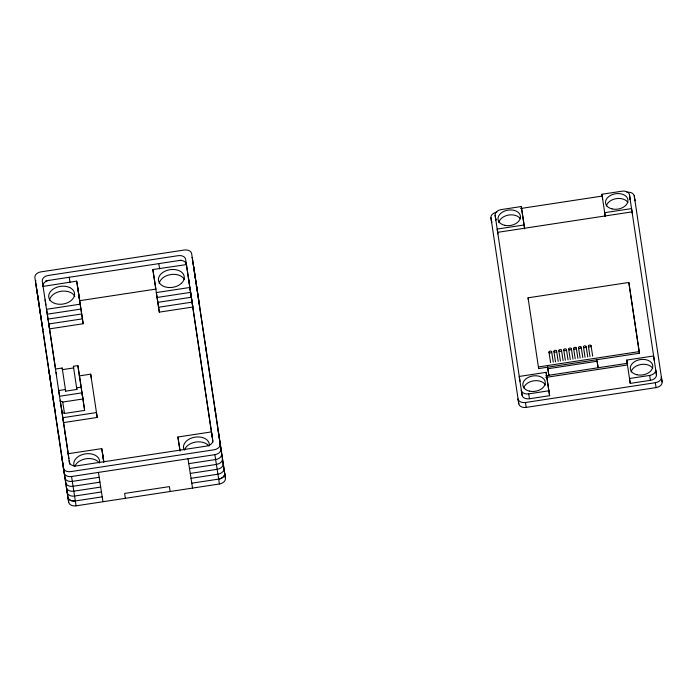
<?xml version="1.0" encoding="UTF-8"?>
<svg xmlns="http://www.w3.org/2000/svg" width="697" height="697" viewBox="0 0 697 697"><rect width="100%" height="100%" fill="white"/><g stroke="black" fill="none" stroke-linecap="round" stroke-linejoin="round"><path stroke-width="1.05" d="M79.728 300.686L76.705 281.135L43.136 286.406L42.831 284.454M524.51 227.814L521.295 206.539L501.143 209.605A6.796 4.661 -8.8 0 0 495.114 215.242L522.053 395.164A6.796 4.661 -8.8 0 0 529.467 398.754L549.619 395.678L546.108 372.355L519.23 376.45L519.988 381.337M605.275 216.558L601.92 194.254L622.072 191.187A6.796 4.661 -8.8 0 1 629.478 194.768L630.236 199.656A6.796 4.661 -8.8 0 0 629.827 198.497M45.775 280.847L181.194 260.216M520.581 208.508L602.156 196.075M159.317 312.134L156.294 292.583L189.889 287.469L192.912 307.02L159.317 312.134L152.843 269.539L186.456 264.572L186.16 262.612M521.295 206.539L524.057 224.974L497.179 229.069L497.937 233.957M497.684 232.328L632.057 211.853M79.414 300.738L156.189 289.037M76.705 281.135L80.155 304.188L46.56 309.302L49.592 328.853L83.178 323.739L77.463 286.023M47.318 314.19L80.913 309.076M157.052 297.471L190.638 292.357M48.076 319.078L81.671 313.964M157.81 302.359L191.396 297.244M48.834 323.966L82.42 318.851M158.567 307.246L192.154 302.132M55.481 369.035L62.199 368.016L62.451 369.645L73.647 367.938L73.394 366.308L77.872 365.629L80.608 383.254M538.65 368.582L528.056 297.811L628.833 282.459L639.428 353.231L538.65 368.582L538.398 366.953L639.175 351.602L628.833 282.459M79.153 375.918L90.697 374.158L91.455 379.046M77.872 365.629L81.096 387.14L76.618 387.82L76.87 389.449L65.666 391.156L65.422 389.527L58.696 390.547L59.585 396.253L81.976 392.838L82.899 398.989L62.739 402.056L60.273 400.862L62.042 412.267L64.507 413.46L84.659 410.394L80.652 383.55M62.852 417.695L96.447 412.572L97.205 417.459L63.61 422.582L61.589 409.061M629.478 194.768L656.426 374.69A6.796 4.661 -8.8 0 1 650.397 380.327L630.236 383.394L626.725 360.07L653.594 355.975L654.352 360.863M545.725 375.744L627.692 363.259M545.786 377.408L627.483 364.958L626.725 360.07M68.167 453.73L101.762 448.615L103.731 461.318M180.044 450.976L177.901 437.01L211.496 431.896M522.053 395.164L521.304 390.276A6.796 4.661 -8.8 0 0 528.709 393.866L548.861 390.79L546.108 372.355M656.426 374.69L655.668 369.811A6.796 4.661 -8.8 0 1 649.639 375.439L629.478 378.515L630.236 383.394M525.442 402.509L655.328 382.714A6.796 4.661 -8.8 0 0 661.357 377.086L662.115 381.973A6.796 4.661 -8.8 0 1 656.086 387.602L526.2 407.397A6.796 4.661 -8.8 0 1 518.795 403.807L518.037 398.919A6.796 4.661 -8.8 0 0 525.442 402.509L526.2 407.397M64.124 472.793A6.796 4.661 -8.8 0 0 71.547 476.504L214.876 454.662A6.796 4.661 -8.8 0 0 220.879 448.912M99.183 477.297L72.305 481.392A6.796 4.661 -8.8 0 1 64.899 477.802M188.756 463.644L215.626 459.55A6.796 4.661 -8.8 0 0 221.655 453.921M99.932 482.185L73.063 486.279A6.796 4.661 -8.8 0 1 65.657 482.69M189.514 468.532L216.384 464.437A6.796 4.661 -8.8 0 0 222.413 458.809M100.69 487.072L73.821 491.167A6.796 4.661 -8.8 0 1 66.415 487.578M190.272 473.42L217.142 469.325A6.796 4.661 -8.8 0 0 223.171 463.697M101.448 491.96L74.579 496.055A6.796 4.661 -8.8 0 1 67.165 492.465M191.03 478.308L217.9 474.213A6.796 4.661 -8.8 0 0 223.929 468.584M75.337 500.943A6.857 4.705 -8.8 0 1 67.923 497.353A6.796 4.661 -8.8 0 0 75.337 500.943L102.206 496.848M191.78 483.195L218.658 479.1A6.874 4.713 -8.8 0 0 224.687 473.472A6.796 4.661 -8.8 0 1 218.658 479.1M61.38 454.479L68.681 502.241A6.857 4.705 -8.8 0 0 76.086 505.83L219.416 483.988A6.874 4.713 -8.8 0 0 225.445 478.36L193.156 263.396A6.796 4.661 -8.8 0 0 192.747 262.238M626.847 192.32A6.796 4.661 -8.8 0 1 634.253 195.901L635.011 200.788A6.796 4.661 -8.8 0 0 634.601 199.63M632.31 213.482L631.552 208.595L604.674 212.69L605.284 216.601M655.328 382.714L656.086 387.602M649.639 375.439L650.397 380.327M639.175 351.602L639.428 353.231M601.92 194.254L602.67 199.142M591.065 345.782A1.359 0.932 -8.8 0 1 589.174 346.888A1.359 0.932 -8.8 0 1 588.93 345.294A1.359 0.932 -8.8 0 1 591.065 345.782L592.677 356.15M588.381 346.191L589.984 356.559M586.142 346.531A1.359 0.932 -8.8 0 1 584.243 347.637A1.359 0.932 -8.8 0 1 584.008 346.043A1.359 0.932 -8.8 0 1 586.142 346.531L587.745 356.899M583.459 346.94L585.062 357.308M581.211 347.28A1.359 0.932 -8.8 0 1 579.32 348.387A1.359 0.932 -8.8 0 1 579.076 346.792A1.359 0.932 -8.8 0 1 581.211 347.28L582.823 357.648M578.527 347.69L580.131 358.058M576.288 348.03A1.359 0.932 -8.8 0 1 574.389 349.136A1.359 0.932 -8.8 0 1 574.154 347.542A1.359 0.932 -8.8 0 1 576.288 348.03L577.891 358.397M573.605 348.439L575.208 358.807M571.366 348.788A1.359 0.932 -8.8 0 1 569.466 349.885A1.359 0.932 -8.8 0 1 569.222 348.291A1.359 0.932 -8.8 0 1 571.366 348.788L572.969 359.155M568.674 349.197L570.277 359.565M566.434 349.537A1.359 0.932 -8.8 0 1 564.535 350.643A1.359 0.932 -8.8 0 1 564.3 349.04A1.359 0.932 -8.8 0 1 566.434 349.537L568.038 359.905M563.751 349.946L565.354 360.314M561.512 350.286A1.359 0.932 -8.8 0 1 559.613 351.393A1.359 0.932 -8.8 0 1 559.377 349.798A1.359 0.932 -8.8 0 1 561.512 350.286L563.115 360.654M558.82 350.696L560.423 361.063M556.581 351.035A1.359 0.932 -8.8 0 1 554.681 352.142A1.359 0.932 -8.8 0 1 554.446 350.547A1.359 0.932 -8.8 0 1 556.581 351.035L558.184 361.403M553.897 351.445L555.5 361.813M551.658 351.785A1.359 0.932 -8.8 0 1 549.759 352.891A1.359 0.932 -8.8 0 1 549.524 351.297A1.359 0.932 -8.8 0 1 551.658 351.785L553.261 362.152M548.966 352.194L550.569 362.562M524.057 224.974L524.658 228.886M548.861 390.79L549.619 395.678M528.056 297.811L528.309 299.44M528.709 393.866L529.467 398.754M495.114 215.242L495.872 220.13A6.796 4.661 -8.8 0 1 495.924 218.902M496.961 212.106A6.796 4.661 -8.8 0 0 490.932 217.734L491.69 222.622A6.796 4.661 -8.8 0 1 491.742 221.402M199.699 306.271L192.398 258.509A6.796 4.661 -8.8 0 0 191.989 257.35M205.833 347.481L206.591 352.368M215.033 408.939L215.791 413.826M218.144 430.589L225.445 478.36M188.443 277.972L189.253 283.209M185.916 262.499L186.221 264.451M211.426 431.617L212.236 436.853M214.876 454.662L219.416 483.988M158.811 263.623L159.622 268.859M187.998 458.757L192.538 488.083M152.843 269.539L155.719 288.114M177.901 437.01L180.018 450.698M170.146 491.498L169.388 486.611L124.597 493.432L125.355 498.32M80.155 304.188L83.178 323.739M69.23 277.275L70.04 282.512M98.425 472.409L102.964 501.735M81.096 387.14L84.659 410.394M62.739 402.056L64.507 413.46M42.883 283.287L43.336 286.223M45.113 299.806L45.924 305.042M56.1 372.294L56.396 374.245M65.143 432.776L65.44 434.728M68.106 453.451L68.916 458.687M69.238 460.787L69.561 462.878L69.317 460.743M71.547 476.504L76.086 505.83M49.226 372.337L49.836 376.249M48.886 370.874L55.054 411.308M58.269 432.82L58.879 436.731M634.253 195.901L662.115 381.973M596.798 359.199L598.113 367.763L597.102 361.246L547.842 368.757L548.844 375.274L547.537 366.709M490.932 217.734L518.795 403.807M220.905 449.034L191.64 253.621A6.796 4.661 -8.8 0 0 184.235 250.031L40.914 271.874A6.796 4.661 -8.8 0 0 34.885 277.502L64.141 472.914M186.186 262.908L212.994 442.107M90.697 374.158L97.205 417.459M102.52 453.503L103.775 461.884M101.762 448.615L103.801 462.233M73.394 366.308L76.87 389.449M62.199 368.016L65.666 391.156M49.06 325.316L55.638 369.262M60.221 400.069L60.526 402.117M63.035 418.74L68.358 454.305M69.709 464.211L42.29 281.091A6.796 4.661 -8.8 0 1 48.32 275.454L178.205 255.668A6.796 4.661 -8.8 0 1 185.611 259.249L212.716 440.434A6.796 4.661 -8.8 0 1 206.687 446.071L76.801 465.857A6.796 4.661 -8.8 0 1 69.395 462.277M43.101 331.223L58.87 436.644M59.027 437.707L68.681 502.241M631.133 372.024A11.326 7.772 -8.8 0 1 640.865 364.496A11.326 7.772 -8.8 0 1 652.732 368.347M606.373 206.007A11.326 7.772 -8.8 0 1 616.131 198.662A11.326 7.772 -8.8 0 1 627.866 202.444M498.817 222.683A11.326 7.772 -8.8 0 1 508.357 215.094A11.326 7.772 -8.8 0 1 520.319 218.736M523.761 387.907A11.326 7.772 -8.8 0 1 533.937 380.789A11.326 7.772 -8.8 0 1 545.385 384.988M36.645 285.439A6.796 4.661 -8.8 0 0 36.392 287.277L42.935 330.151L35.643 282.39A6.796 4.661 -8.8 0 1 35.887 280.551M43.048 285.979A6.796 4.661 -8.8 0 1 49.078 280.342M178.963 260.556A6.796 4.661 -8.8 0 1 186.369 264.137M63.366 467.905A6.796 4.661 -8.8 0 0 70.789 471.616L214.118 449.774A6.796 4.661 -8.8 0 0 220.13 444.024M193.505 267.125A6.796 4.661 -8.8 0 1 193.914 268.284M159.264 283.374A13.025 8.93 -8.8 0 1 170.721 274.566A13.025 8.93 -8.8 0 1 184.348 279.445M37.15 292.165A6.796 4.661 -8.8 0 1 37.202 290.937M49.539 300.093A13.025 8.93 -8.8 0 1 57.381 292.226A13.025 8.93 -8.8 0 1 70.31 292.357L70.806 292.601A13.025 8.93 -8.8 0 1 74.814 296.573M195.404 281.257A6.796 4.661 -8.8 0 1 196.179 282.947M194.655 276.369A6.796 4.661 -8.8 0 1 195.421 278.059M38.666 301.94A6.796 4.661 -8.8 0 1 38.718 300.712M37.908 297.053A6.796 4.661 -8.8 0 1 37.96 295.824M194.263 272.013A6.796 4.661 -8.8 0 1 194.672 273.172M99.575 462.486A13.025 8.93 -8.8 0 0 91.734 454.008A13.025 8.93 -8.8 0 0 76.853 457.65L76.443 458.034A13.025 8.93 -8.8 0 0 74.135 465.91M74.466 466.642A13.025 8.93 -8.8 0 1 74.222 466.119M74.806 466.659A13.025 8.93 -8.8 0 1 77.201 462.921L77.611 462.538A13.025 8.93 -8.8 0 1 99.314 463.035M184.191 449.922A13.025 8.93 -8.8 0 1 194.855 437.185A13.025 8.93 -8.8 0 1 209.309 445.766M184.539 449.948A13.025 8.93 -8.8 0 1 195.613 442.072A13.025 8.93 -8.8 0 1 208.769 445.932M196.162 286.145A6.796 4.661 -8.8 0 1 196.937 287.835M181.447 283.322L181.194 283.548A13.025 8.93 -8.8 0 1 159.23 282.616A13.025 8.93 -8.8 0 1 173.318 269.46A13.025 8.93 -8.8 0 1 181.603 283.165L181.447 283.322M69.813 287.573L69.552 287.469A13.025 8.93 -8.8 0 0 48.834 294.901A13.025 8.93 -8.8 0 0 66.145 303.282A13.025 8.93 -8.8 0 0 70.057 287.713L69.857 287.608M636.875 374.733A11.326 7.772 -8.8 0 0 652.74 365.585A11.326 7.772 -8.8 0 0 635.002 361.412A11.326 7.772 -8.8 0 0 636.875 374.733M612.062 208.917A11.326 7.772 -8.8 0 0 627.936 199.769A11.326 7.772 -8.8 0 0 610.197 195.596A11.326 7.772 -8.8 0 0 612.062 208.917M504.576 225.297A11.326 7.772 -8.8 0 0 520.441 216.148A11.326 7.772 -8.8 0 0 502.703 211.966A11.326 7.772 -8.8 0 0 504.576 225.297M529.38 391.113A11.326 7.772 -8.8 0 0 545.254 381.965A11.326 7.772 -8.8 0 0 527.507 377.791A11.326 7.772 -8.8 0 0 529.38 391.113"/></g></svg>
